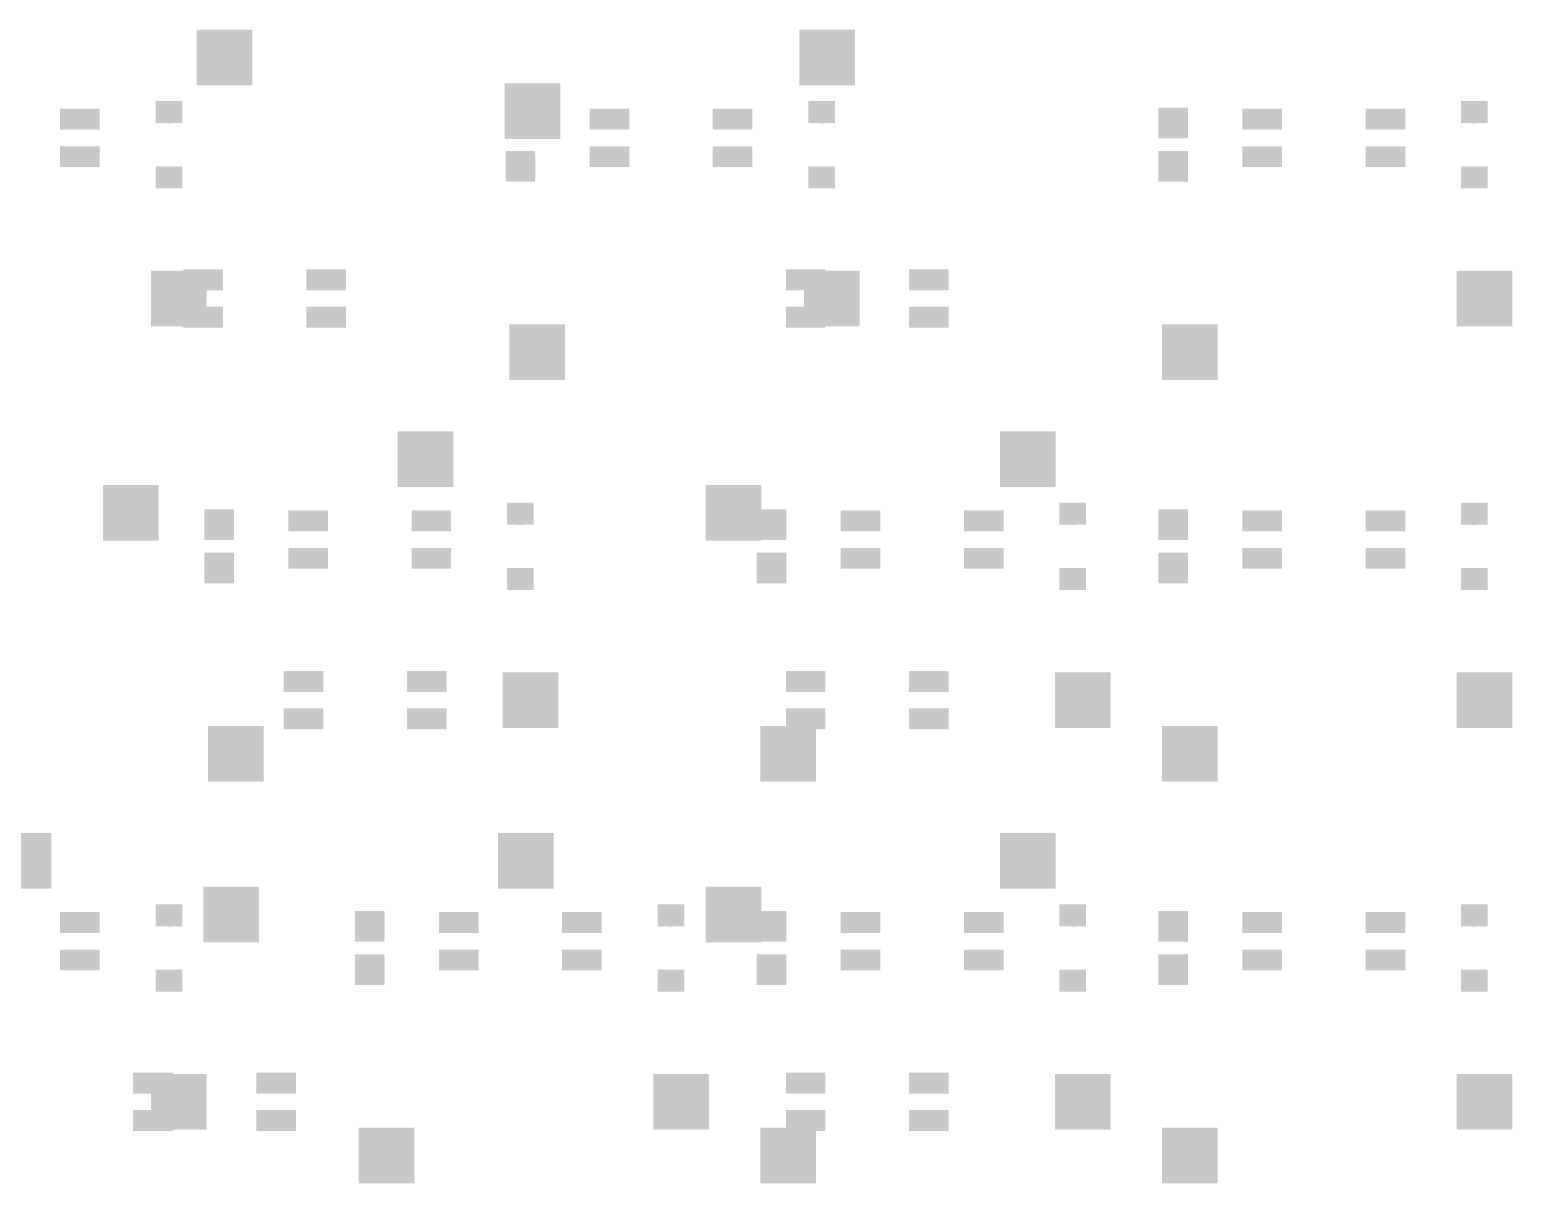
# Model space of a CAD drawing. Extents: x -401 to 1070, y -422 to 1263.
# Drawn here: x 657.5 to 727.9, y -299.2 to -244.5 of the extents above; entities that cross this region are included whole.
import ezdxf

# ---------------------------------------------------------------- set-up
doc = ezdxf.new("R2010")
doc.units = 0
doc.header["$MEASUREMENT"] = 0
for name, color, linetype, true_color in [('BottomLayer', 5, 'Continuous', 0x0000ff), ('BottomPasteMaskLayer', 7, 'Continuous', 0x800000), ('BottomSolderMaskLayer', 7, 'Continuous', 0xaa00ff), ('Document', 7, 'Continuous', 0xffffff)]:
    doc.layers.add(name, color=color, linetype=linetype, true_color=true_color)

msp = doc.modelspace()

# ---------------------------------------------------------------- hatches: boundary and pattern name
at = {"layer": 'BottomLayer'}
for points in [[(665.512, -244.508), (668.052, -244.508), (668.052, -247.048), (665.512, -247.048)], [(694.087, -244.508), (696.627, -244.508), (696.627, -247.048), (694.087, -247.048)], [(680.117, -247.048), (682.657, -247.048), (682.657, -249.588), (680.117, -249.588)], [(663.544, -247.862), (663.544, -248.862), (664.744, -248.862), (664.744, -247.862)], [(680.138, -249.587), (681.488, -249.587), (681.488, -248.177), (680.138, -248.177)], [(694.501, -247.862), (694.501, -248.862), (695.701, -248.862), (695.701, -247.862)], [(711.095, -249.587), (712.445, -249.587), (712.445, -248.177), (711.095, -248.177)], [(725.457, -247.862), (725.457, -248.862), (726.657, -248.862), (726.657, -247.862)], [(659.032, -248.261), (660.81, -248.261), (660.81, -249.15), (659.032, -249.15)], [(684.147, -248.261), (685.925, -248.261), (685.925, -249.15), (684.147, -249.15)], [(689.989, -248.261), (691.767, -248.261), (691.767, -249.15), (689.989, -249.15)], [(715.104, -248.261), (716.882, -248.261), (716.882, -249.15), (715.104, -249.15)], [(720.946, -248.261), (722.724, -248.261), (722.724, -249.15), (720.946, -249.15)], [(659.032, -250.039), (660.81, -250.039), (660.81, -250.928), (659.032, -250.928)], [(680.138, -250.237), (681.488, -250.237), (681.488, -251.647), (680.138, -251.647)], [(684.147, -250.039), (685.925, -250.039), (685.925, -250.928), (684.147, -250.928)], [(689.989, -250.039), (691.767, -250.039), (691.767, -250.928), (689.989, -250.928)], [(711.095, -250.237), (712.445, -250.237), (712.445, -251.647), (711.095, -251.647)], [(715.104, -250.039), (716.882, -250.039), (716.882, -250.928), (715.104, -250.928)], [(720.946, -250.039), (722.724, -250.039), (722.724, -250.928), (720.946, -250.928)], [(663.544, -250.962), (663.544, -251.962), (664.744, -251.962), (664.744, -250.962)], [(694.501, -250.962), (694.501, -251.962), (695.701, -251.962), (695.701, -250.962)], [(725.457, -250.962), (725.457, -251.962), (726.657, -251.962), (726.657, -250.962)], [(664.877, -255.875), (666.655, -255.875), (666.655, -256.764), (664.877, -256.764)], [(670.719, -255.875), (672.497, -255.875), (672.497, -256.764), (670.719, -256.764)], [(693.453, -255.875), (695.231, -255.875), (695.231, -256.764), (693.453, -256.764)], [(699.295, -255.875), (701.073, -255.875), (701.073, -256.764), (699.295, -256.764)], [(663.35, -255.945), (665.89, -255.945), (665.89, -258.485), (663.35, -258.485)], [(694.307, -255.945), (696.847, -255.945), (696.847, -258.485), (694.307, -258.485)], [(725.264, -255.945), (727.804, -255.945), (727.804, -258.485), (725.264, -258.485)], [(664.877, -257.653), (666.655, -257.653), (666.655, -258.542), (664.877, -258.542)], [(670.719, -257.653), (672.497, -257.653), (672.497, -258.542), (670.719, -258.542)], [(693.453, -257.653), (695.231, -257.653), (695.231, -258.542), (693.453, -258.542)], [(699.295, -257.653), (701.073, -257.653), (701.073, -258.542), (699.295, -258.542)], [(680.337, -258.485), (682.877, -258.485), (682.877, -261.025), (680.337, -261.025)], [(711.294, -258.485), (713.834, -258.485), (713.834, -261.025), (711.294, -261.025)], [(675.037, -263.558), (677.577, -263.558), (677.577, -266.098), (675.037, -266.098)], [(703.613, -263.558), (706.153, -263.558), (706.153, -266.098), (703.613, -266.098)], [(661.067, -266.098), (663.607, -266.098), (663.607, -268.638), (661.067, -268.638)], [(689.643, -266.098), (692.183, -266.098), (692.183, -268.638), (689.643, -268.638)], [(680.213, -266.913), (680.213, -267.913), (681.413, -267.913), (681.413, -266.913)], [(706.407, -266.913), (706.407, -267.913), (707.607, -267.913), (707.607, -266.913)], [(725.457, -266.913), (725.457, -267.913), (726.657, -267.913), (726.657, -266.913)], [(665.85, -268.638), (667.2, -268.638), (667.2, -267.228), (665.85, -267.228)], [(669.859, -267.312), (671.637, -267.312), (671.637, -268.201), (669.859, -268.201)], [(675.701, -267.312), (677.479, -267.312), (677.479, -268.201), (675.701, -268.201)], [(692.044, -268.638), (693.394, -268.638), (693.394, -267.228), (692.044, -267.228)], [(696.053, -267.312), (697.831, -267.312), (697.831, -268.201), (696.053, -268.201)], [(701.895, -267.312), (703.673, -267.312), (703.673, -268.201), (701.895, -268.201)], [(711.095, -268.638), (712.445, -268.638), (712.445, -267.228), (711.095, -267.228)], [(715.104, -267.312), (716.882, -267.312), (716.882, -268.201), (715.104, -268.201)], [(720.946, -267.312), (722.724, -267.312), (722.724, -268.201), (720.946, -268.201)], [(665.85, -269.288), (667.2, -269.288), (667.2, -270.698), (665.85, -270.698)], [(669.859, -269.09), (671.637, -269.09), (671.637, -269.979), (669.859, -269.979)], [(675.701, -269.09), (677.479, -269.09), (677.479, -269.979), (675.701, -269.979)], [(692.044, -269.288), (693.394, -269.288), (693.394, -270.698), (692.044, -270.698)], [(696.053, -269.09), (697.831, -269.09), (697.831, -269.979), (696.053, -269.979)], [(701.895, -269.09), (703.673, -269.09), (703.673, -269.979), (701.895, -269.979)], [(711.095, -269.288), (712.445, -269.288), (712.445, -270.698), (711.095, -270.698)], [(715.104, -269.09), (716.882, -269.09), (716.882, -269.979), (715.104, -269.979)], [(720.946, -269.09), (722.724, -269.09), (722.724, -269.979), (720.946, -269.979)], [(680.213, -270.013), (680.213, -271.013), (681.413, -271.013), (681.413, -270.013)], [(706.407, -270.013), (706.407, -271.013), (707.607, -271.013), (707.607, -270.013)], [(725.457, -270.013), (725.457, -271.013), (726.657, -271.013), (726.657, -270.013)], [(669.64, -274.925), (671.418, -274.925), (671.418, -275.814), (669.64, -275.814)], [(675.482, -274.925), (677.26, -274.925), (677.26, -275.814), (675.482, -275.814)], [(680.019, -274.995), (682.559, -274.995), (682.559, -277.535), (680.019, -277.535)], [(693.453, -274.925), (695.231, -274.925), (695.231, -275.814), (693.453, -275.814)], [(699.295, -274.925), (701.073, -274.925), (701.073, -275.814), (699.295, -275.814)], [(706.213, -274.995), (708.753, -274.995), (708.753, -277.535), (706.213, -277.535)], [(725.264, -274.995), (727.804, -274.995), (727.804, -277.535), (725.264, -277.535)], [(669.64, -276.703), (671.418, -276.703), (671.418, -277.592), (669.64, -277.592)], [(675.482, -276.703), (677.26, -276.703), (677.26, -277.592), (675.482, -277.592)], [(693.453, -276.703), (695.231, -276.703), (695.231, -277.592), (693.453, -277.592)], [(699.295, -276.703), (701.073, -276.703), (701.073, -277.592), (699.295, -277.592)], [(666.049, -277.535), (668.589, -277.535), (668.589, -280.075), (666.049, -280.075)], [(692.243, -277.535), (694.783, -277.535), (694.783, -280.075), (692.243, -280.075)], [(711.294, -277.535), (713.834, -277.535), (713.834, -280.075), (711.294, -280.075)], [(655.987, -282.609), (658.527, -282.609), (658.527, -285.149), (655.987, -285.149)], [(679.8, -282.609), (682.34, -282.609), (682.34, -285.149), (679.8, -285.149)], [(703.613, -282.609), (706.153, -282.609), (706.153, -285.149), (703.613, -285.149)], [(665.83, -285.149), (668.37, -285.149), (668.37, -287.689), (665.83, -287.689)], [(689.643, -285.149), (692.183, -285.149), (692.183, -287.689), (689.643, -287.689)], [(663.544, -285.963), (663.544, -286.963), (664.744, -286.963), (664.744, -285.963)], [(687.357, -285.963), (687.357, -286.963), (688.557, -286.963), (688.557, -285.963)], [(706.407, -285.963), (706.407, -286.963), (707.607, -286.963), (707.607, -285.963)], [(725.457, -285.963), (725.457, -286.963), (726.657, -286.963), (726.657, -285.963)], [(659.032, -286.362), (660.81, -286.362), (660.81, -287.251), (659.032, -287.251)], [(672.994, -287.688), (674.344, -287.688), (674.344, -286.278), (672.994, -286.278)], [(677.003, -286.362), (678.781, -286.362), (678.781, -287.251), (677.003, -287.251)], [(682.845, -286.362), (684.623, -286.362), (684.623, -287.251), (682.845, -287.251)], [(692.044, -287.688), (693.394, -287.688), (693.394, -286.278), (692.044, -286.278)], [(696.053, -286.362), (697.831, -286.362), (697.831, -287.251), (696.053, -287.251)], [(701.895, -286.362), (703.673, -286.362), (703.673, -287.251), (701.895, -287.251)], [(711.095, -287.688), (712.445, -287.688), (712.445, -286.278), (711.095, -286.278)], [(715.104, -286.362), (716.882, -286.362), (716.882, -287.251), (715.104, -287.251)], [(720.946, -286.362), (722.724, -286.362), (722.724, -287.251), (720.946, -287.251)], [(659.032, -288.14), (660.81, -288.14), (660.81, -289.029), (659.032, -289.029)], [(677.003, -288.14), (678.781, -288.14), (678.781, -289.029), (677.003, -289.029)], [(682.845, -288.14), (684.623, -288.14), (684.623, -289.029), (682.845, -289.029)], [(696.053, -288.14), (697.831, -288.14), (697.831, -289.029), (696.053, -289.029)], [(701.895, -288.14), (703.673, -288.14), (703.673, -289.029), (701.895, -289.029)], [(715.104, -288.14), (716.882, -288.14), (716.882, -289.029), (715.104, -289.029)], [(720.946, -288.14), (722.724, -288.14), (722.724, -289.029), (720.946, -289.029)], [(672.994, -288.338), (674.344, -288.338), (674.344, -289.748), (672.994, -289.748)], [(692.044, -288.338), (693.394, -288.338), (693.394, -289.748), (692.044, -289.748)], [(711.095, -288.338), (712.445, -288.338), (712.445, -289.748), (711.095, -289.748)], [(663.544, -289.063), (663.544, -290.063), (664.744, -290.063), (664.744, -289.063)], [(687.357, -289.063), (687.357, -290.063), (688.557, -290.063), (688.557, -289.063)], [(706.407, -289.063), (706.407, -290.063), (707.607, -290.063), (707.607, -289.063)], [(725.457, -289.063), (725.457, -290.063), (726.657, -290.063), (726.657, -289.063)], [(662.496, -293.975), (664.274, -293.975), (664.274, -294.864), (662.496, -294.864)], [(663.35, -294.046), (665.89, -294.046), (665.89, -296.586), (663.35, -296.586)], [(668.338, -293.975), (670.116, -293.975), (670.116, -294.864), (668.338, -294.864)], [(687.163, -294.046), (689.703, -294.046), (689.703, -296.586), (687.163, -296.586)], [(693.453, -293.975), (695.231, -293.975), (695.231, -294.864), (693.453, -294.864)], [(699.295, -293.975), (701.073, -293.975), (701.073, -294.864), (699.295, -294.864)], [(706.213, -294.046), (708.753, -294.046), (708.753, -296.586), (706.213, -296.586)], [(725.264, -294.046), (727.804, -294.046), (727.804, -296.586), (725.264, -296.586)], [(662.496, -295.753), (664.274, -295.753), (664.274, -296.642), (662.496, -296.642)], [(668.338, -295.753), (670.116, -295.753), (670.116, -296.642), (668.338, -296.642)], [(693.453, -295.753), (695.231, -295.753), (695.231, -296.642), (693.453, -296.642)], [(699.295, -295.753), (701.073, -295.753), (701.073, -296.642), (699.295, -296.642)], [(673.193, -296.586), (675.733, -296.586), (675.733, -299.126), (673.193, -299.126)], [(692.243, -296.586), (694.783, -296.586), (694.783, -299.126), (692.243, -299.126)], [(711.294, -296.586), (713.834, -296.586), (713.834, -299.126), (711.294, -299.126)]]:
    msp.add_hatch(color=256, dxfattribs=at).paths.add_polyline_path(points)
at = {"layer": 'BottomPasteMaskLayer'}
for points in [[(665.512, -244.508), (668.052, -244.508), (668.052, -247.048), (665.512, -247.048)], [(694.087, -244.508), (696.627, -244.508), (696.627, -247.048), (694.087, -247.048)], [(680.117, -247.048), (682.657, -247.048), (682.657, -249.588), (680.117, -249.588)], [(663.544, -247.862), (663.544, -248.862), (664.744, -248.862), (664.744, -247.862)], [(680.193, -249.437), (680.613, -249.437), (680.613, -248.992), (681.063, -248.992), (681.063, -249.432), (681.473, -249.437), (681.523, -249.387), (681.523, -248.237), (681.473, -248.187), (680.193, -248.187), (680.143, -248.237), (680.143, -249.387)], [(694.501, -247.862), (694.501, -248.862), (695.701, -248.862), (695.701, -247.862)], [(711.15, -249.437), (711.57, -249.437), (711.57, -248.992), (712.02, -248.992), (712.02, -249.432), (712.43, -249.437), (712.48, -249.387), (712.48, -248.237), (712.43, -248.187), (711.15, -248.187), (711.1, -248.237), (711.1, -249.387)], [(725.457, -247.862), (725.457, -248.862), (726.657, -248.862), (726.657, -247.862)], [(659.032, -248.261), (660.81, -248.261), (660.81, -249.15), (659.032, -249.15)], [(684.147, -248.261), (685.925, -248.261), (685.925, -249.15), (684.147, -249.15)], [(689.989, -248.261), (691.767, -248.261), (691.767, -249.15), (689.989, -249.15)], [(715.104, -248.261), (716.882, -248.261), (716.882, -249.15), (715.104, -249.15)], [(720.946, -248.261), (722.724, -248.261), (722.724, -249.15), (720.946, -249.15)], [(659.032, -250.039), (660.81, -250.039), (660.81, -250.928), (659.032, -250.928)], [(684.147, -250.039), (685.925, -250.039), (685.925, -250.928), (684.147, -250.928)], [(689.989, -250.039), (691.767, -250.039), (691.767, -250.928), (689.989, -250.928)], [(715.104, -250.039), (716.882, -250.039), (716.882, -250.928), (715.104, -250.928)], [(720.946, -250.039), (722.724, -250.039), (722.724, -250.928), (720.946, -250.928)], [(663.544, -250.962), (663.544, -251.962), (664.744, -251.962), (664.744, -250.962)], [(680.193, -251.587), (681.473, -251.587), (681.523, -251.537), (681.523, -250.387), (681.473, -250.337), (681.063, -250.332), (681.063, -250.782), (680.613, -250.782), (680.613, -250.342), (680.193, -250.337), (680.143, -250.387), (680.143, -251.537)], [(694.501, -250.962), (694.501, -251.962), (695.701, -251.962), (695.701, -250.962)], [(711.15, -251.587), (712.43, -251.587), (712.48, -251.537), (712.48, -250.387), (712.43, -250.337), (712.02, -250.332), (712.02, -250.782), (711.57, -250.782), (711.57, -250.342), (711.15, -250.337), (711.1, -250.387), (711.1, -251.537)], [(725.457, -250.962), (725.457, -251.962), (726.657, -251.962), (726.657, -250.962)], [(664.877, -255.875), (666.655, -255.875), (666.655, -256.764), (664.877, -256.764)], [(670.719, -255.875), (672.497, -255.875), (672.497, -256.764), (670.719, -256.764)], [(693.453, -255.875), (695.231, -255.875), (695.231, -256.764), (693.453, -256.764)], [(699.295, -255.875), (701.073, -255.875), (701.073, -256.764), (699.295, -256.764)], [(663.35, -255.945), (665.89, -255.945), (665.89, -258.485), (663.35, -258.485)], [(694.307, -255.945), (696.847, -255.945), (696.847, -258.485), (694.307, -258.485)], [(725.264, -255.945), (727.804, -255.945), (727.804, -258.485), (725.264, -258.485)], [(664.877, -257.653), (666.655, -257.653), (666.655, -258.542), (664.877, -258.542)], [(670.719, -257.653), (672.497, -257.653), (672.497, -258.542), (670.719, -258.542)], [(693.453, -257.653), (695.231, -257.653), (695.231, -258.542), (693.453, -258.542)], [(699.295, -257.653), (701.073, -257.653), (701.073, -258.542), (699.295, -258.542)], [(680.337, -258.485), (682.877, -258.485), (682.877, -261.025), (680.337, -261.025)], [(711.294, -258.485), (713.834, -258.485), (713.834, -261.025), (711.294, -261.025)], [(675.037, -263.558), (677.577, -263.558), (677.577, -266.098), (675.037, -266.098)], [(703.613, -263.558), (706.153, -263.558), (706.153, -266.098), (703.613, -266.098)], [(661.067, -266.098), (663.607, -266.098), (663.607, -268.638), (661.067, -268.638)], [(689.643, -266.098), (692.183, -266.098), (692.183, -268.638), (689.643, -268.638)], [(680.213, -266.913), (680.213, -267.913), (681.413, -267.913), (681.413, -266.913)], [(706.407, -266.913), (706.407, -267.913), (707.607, -267.913), (707.607, -266.913)], [(725.457, -266.913), (725.457, -267.913), (726.657, -267.913), (726.657, -266.913)], [(665.905, -268.488), (666.325, -268.488), (666.325, -268.043), (666.775, -268.043), (666.775, -268.483), (667.185, -268.488), (667.235, -268.438), (667.235, -267.288), (667.185, -267.238), (665.905, -267.238), (665.855, -267.288), (665.855, -268.438)], [(669.859, -267.312), (671.637, -267.312), (671.637, -268.201), (669.859, -268.201)], [(675.701, -267.312), (677.479, -267.312), (677.479, -268.201), (675.701, -268.201)], [(692.099, -268.488), (692.519, -268.488), (692.519, -268.043), (692.969, -268.043), (692.969, -268.483), (693.379, -268.488), (693.429, -268.438), (693.429, -267.288), (693.379, -267.238), (692.099, -267.238), (692.049, -267.288), (692.049, -268.438)], [(696.053, -267.312), (697.831, -267.312), (697.831, -268.201), (696.053, -268.201)], [(701.895, -267.312), (703.673, -267.312), (703.673, -268.201), (701.895, -268.201)], [(711.15, -268.488), (711.57, -268.488), (711.57, -268.043), (712.02, -268.043), (712.02, -268.483), (712.43, -268.488), (712.48, -268.438), (712.48, -267.288), (712.43, -267.238), (711.15, -267.238), (711.1, -267.288), (711.1, -268.438)], [(715.104, -267.312), (716.882, -267.312), (716.882, -268.201), (715.104, -268.201)], [(720.946, -267.312), (722.724, -267.312), (722.724, -268.201), (720.946, -268.201)], [(669.859, -269.09), (671.637, -269.09), (671.637, -269.979), (669.859, -269.979)], [(675.701, -269.09), (677.479, -269.09), (677.479, -269.979), (675.701, -269.979)], [(696.053, -269.09), (697.831, -269.09), (697.831, -269.979), (696.053, -269.979)], [(701.895, -269.09), (703.673, -269.09), (703.673, -269.979), (701.895, -269.979)], [(715.104, -269.09), (716.882, -269.09), (716.882, -269.979), (715.104, -269.979)], [(720.946, -269.09), (722.724, -269.09), (722.724, -269.979), (720.946, -269.979)], [(665.905, -270.638), (667.185, -270.638), (667.235, -270.588), (667.235, -269.438), (667.185, -269.388), (666.775, -269.383), (666.775, -269.833), (666.325, -269.833), (666.325, -269.393), (665.905, -269.388), (665.855, -269.438), (665.855, -270.588)], [(692.099, -270.638), (693.379, -270.638), (693.429, -270.588), (693.429, -269.438), (693.379, -269.388), (692.969, -269.383), (692.969, -269.833), (692.519, -269.833), (692.519, -269.393), (692.099, -269.388), (692.049, -269.438), (692.049, -270.588)], [(711.15, -270.638), (712.43, -270.638), (712.48, -270.588), (712.48, -269.438), (712.43, -269.388), (712.02, -269.383), (712.02, -269.833), (711.57, -269.833), (711.57, -269.393), (711.15, -269.388), (711.1, -269.438), (711.1, -270.588)], [(680.213, -270.013), (680.213, -271.013), (681.413, -271.013), (681.413, -270.013)], [(706.407, -270.013), (706.407, -271.013), (707.607, -271.013), (707.607, -270.013)], [(725.457, -270.013), (725.457, -271.013), (726.657, -271.013), (726.657, -270.013)], [(669.64, -274.925), (671.418, -274.925), (671.418, -275.814), (669.64, -275.814)], [(675.482, -274.925), (677.26, -274.925), (677.26, -275.814), (675.482, -275.814)], [(680.019, -274.995), (682.559, -274.995), (682.559, -277.535), (680.019, -277.535)], [(693.453, -274.925), (695.231, -274.925), (695.231, -275.814), (693.453, -275.814)], [(699.295, -274.925), (701.073, -274.925), (701.073, -275.814), (699.295, -275.814)], [(706.213, -274.995), (708.753, -274.995), (708.753, -277.535), (706.213, -277.535)], [(725.264, -274.995), (727.804, -274.995), (727.804, -277.535), (725.264, -277.535)], [(669.64, -276.703), (671.418, -276.703), (671.418, -277.592), (669.64, -277.592)], [(675.482, -276.703), (677.26, -276.703), (677.26, -277.592), (675.482, -277.592)], [(693.453, -276.703), (695.231, -276.703), (695.231, -277.592), (693.453, -277.592)], [(699.295, -276.703), (701.073, -276.703), (701.073, -277.592), (699.295, -277.592)], [(666.049, -277.535), (668.589, -277.535), (668.589, -280.075), (666.049, -280.075)], [(692.243, -277.535), (694.783, -277.535), (694.783, -280.075), (692.243, -280.075)], [(711.294, -277.535), (713.834, -277.535), (713.834, -280.075), (711.294, -280.075)], [(655.987, -282.609), (658.527, -282.609), (658.527, -285.149), (655.987, -285.149)], [(679.8, -282.609), (682.34, -282.609), (682.34, -285.149), (679.8, -285.149)], [(703.613, -282.609), (706.153, -282.609), (706.153, -285.149), (703.613, -285.149)], [(665.83, -285.149), (668.37, -285.149), (668.37, -287.689), (665.83, -287.689)], [(689.643, -285.149), (692.183, -285.149), (692.183, -287.689), (689.643, -287.689)], [(663.544, -285.963), (663.544, -286.963), (664.744, -286.963), (664.744, -285.963)], [(687.357, -285.963), (687.357, -286.963), (688.557, -286.963), (688.557, -285.963)], [(706.407, -285.963), (706.407, -286.963), (707.607, -286.963), (707.607, -285.963)], [(725.457, -285.963), (725.457, -286.963), (726.657, -286.963), (726.657, -285.963)], [(659.032, -286.362), (660.81, -286.362), (660.81, -287.251), (659.032, -287.251)], [(673.049, -287.538), (673.469, -287.538), (673.469, -287.093), (673.919, -287.093), (673.919, -287.533), (674.329, -287.538), (674.379, -287.488), (674.379, -286.338), (674.329, -286.288), (673.049, -286.288), (672.999, -286.338), (672.999, -287.488)], [(677.003, -286.362), (678.781, -286.362), (678.781, -287.251), (677.003, -287.251)], [(682.845, -286.362), (684.623, -286.362), (684.623, -287.251), (682.845, -287.251)], [(692.099, -287.538), (692.519, -287.538), (692.519, -287.093), (692.969, -287.093), (692.969, -287.533), (693.379, -287.538), (693.429, -287.488), (693.429, -286.338), (693.379, -286.288), (692.099, -286.288), (692.049, -286.338), (692.049, -287.488)], [(696.053, -286.362), (697.831, -286.362), (697.831, -287.251), (696.053, -287.251)], [(701.895, -286.362), (703.673, -286.362), (703.673, -287.251), (701.895, -287.251)], [(711.15, -287.538), (711.57, -287.538), (711.57, -287.093), (712.02, -287.093), (712.02, -287.533), (712.43, -287.538), (712.48, -287.488), (712.48, -286.338), (712.43, -286.288), (711.15, -286.288), (711.1, -286.338), (711.1, -287.488)], [(715.104, -286.362), (716.882, -286.362), (716.882, -287.251), (715.104, -287.251)], [(720.946, -286.362), (722.724, -286.362), (722.724, -287.251), (720.946, -287.251)], [(659.032, -288.14), (660.81, -288.14), (660.81, -289.029), (659.032, -289.029)], [(677.003, -288.14), (678.781, -288.14), (678.781, -289.029), (677.003, -289.029)], [(682.845, -288.14), (684.623, -288.14), (684.623, -289.029), (682.845, -289.029)], [(696.053, -288.14), (697.831, -288.14), (697.831, -289.029), (696.053, -289.029)], [(701.895, -288.14), (703.673, -288.14), (703.673, -289.029), (701.895, -289.029)], [(715.104, -288.14), (716.882, -288.14), (716.882, -289.029), (715.104, -289.029)], [(720.946, -288.14), (722.724, -288.14), (722.724, -289.029), (720.946, -289.029)], [(673.049, -289.688), (674.329, -289.688), (674.379, -289.638), (674.379, -288.488), (674.329, -288.438), (673.919, -288.433), (673.919, -288.883), (673.469, -288.883), (673.469, -288.443), (673.049, -288.438), (672.999, -288.488), (672.999, -289.638)], [(692.099, -289.688), (693.379, -289.688), (693.429, -289.638), (693.429, -288.488), (693.379, -288.438), (692.969, -288.433), (692.969, -288.883), (692.519, -288.883), (692.519, -288.443), (692.099, -288.438), (692.049, -288.488), (692.049, -289.638)], [(711.15, -289.688), (712.43, -289.688), (712.48, -289.638), (712.48, -288.488), (712.43, -288.438), (712.02, -288.433), (712.02, -288.883), (711.57, -288.883), (711.57, -288.443), (711.15, -288.438), (711.1, -288.488), (711.1, -289.638)], [(663.544, -289.063), (663.544, -290.063), (664.744, -290.063), (664.744, -289.063)], [(687.357, -289.063), (687.357, -290.063), (688.557, -290.063), (688.557, -289.063)], [(706.407, -289.063), (706.407, -290.063), (707.607, -290.063), (707.607, -289.063)], [(725.457, -289.063), (725.457, -290.063), (726.657, -290.063), (726.657, -289.063)], [(662.496, -293.975), (664.274, -293.975), (664.274, -294.864), (662.496, -294.864)], [(663.35, -294.046), (665.89, -294.046), (665.89, -296.586), (663.35, -296.586)], [(668.338, -293.975), (670.116, -293.975), (670.116, -294.864), (668.338, -294.864)], [(687.163, -294.046), (689.703, -294.046), (689.703, -296.586), (687.163, -296.586)], [(693.453, -293.975), (695.231, -293.975), (695.231, -294.864), (693.453, -294.864)], [(699.295, -293.975), (701.073, -293.975), (701.073, -294.864), (699.295, -294.864)], [(706.213, -294.046), (708.753, -294.046), (708.753, -296.586), (706.213, -296.586)], [(725.264, -294.046), (727.804, -294.046), (727.804, -296.586), (725.264, -296.586)], [(662.496, -295.753), (664.274, -295.753), (664.274, -296.642), (662.496, -296.642)], [(668.338, -295.753), (670.116, -295.753), (670.116, -296.642), (668.338, -296.642)], [(693.453, -295.753), (695.231, -295.753), (695.231, -296.642), (693.453, -296.642)], [(699.295, -295.753), (701.073, -295.753), (701.073, -296.642), (699.295, -296.642)], [(673.193, -296.586), (675.733, -296.586), (675.733, -299.126), (673.193, -299.126)], [(692.243, -296.586), (694.783, -296.586), (694.783, -299.126), (692.243, -299.126)], [(711.294, -296.586), (713.834, -296.586), (713.834, -299.126), (711.294, -299.126)]]:
    msp.add_hatch(color=256, dxfattribs=at).paths.add_polyline_path(points)
at = {"layer": 'BottomSolderMaskLayer'}
for points in [[(665.461, -244.457), (668.103, -244.457), (668.103, -247.099), (665.461, -247.099)], [(694.037, -244.457), (696.678, -244.457), (696.678, -247.099), (694.037, -247.099)], [(680.067, -246.997), (682.708, -246.997), (682.708, -249.639), (680.067, -249.639)], [(663.513, -247.841), (663.513, -248.884), (664.774, -248.884), (664.774, -247.841)], [(680.113, -249.614), (681.512, -249.614), (681.512, -248.151), (680.113, -248.151)], [(694.47, -247.841), (694.47, -248.884), (695.731, -248.884), (695.731, -247.841)], [(711.07, -249.614), (712.469, -249.614), (712.469, -248.151), (711.07, -248.151)], [(725.427, -247.841), (725.427, -248.884), (726.688, -248.884), (726.688, -247.841)], [(658.981, -248.211), (660.86, -248.211), (660.86, -249.201), (658.981, -249.201)], [(684.096, -248.211), (685.975, -248.211), (685.975, -249.201), (684.096, -249.201)], [(689.938, -248.211), (691.817, -248.211), (691.817, -249.201), (689.938, -249.201)], [(715.053, -248.211), (716.932, -248.211), (716.932, -249.201), (715.053, -249.201)], [(720.895, -248.211), (722.774, -248.211), (722.774, -249.201), (720.895, -249.201)], [(658.981, -249.989), (660.86, -249.989), (660.86, -250.979), (658.981, -250.979)], [(680.113, -250.211), (681.512, -250.211), (681.512, -251.674), (680.113, -251.674)], [(684.096, -249.989), (685.975, -249.989), (685.975, -250.979), (684.096, -250.979)], [(689.938, -249.989), (691.817, -249.989), (691.817, -250.979), (689.938, -250.979)], [(711.07, -250.211), (712.469, -250.211), (712.469, -251.674), (711.07, -251.674)], [(715.053, -249.989), (716.932, -249.989), (716.932, -250.979), (715.053, -250.979)], [(720.895, -249.989), (722.774, -249.989), (722.774, -250.979), (720.895, -250.979)], [(663.513, -250.941), (663.513, -251.983), (664.774, -251.983), (664.774, -250.941)], [(694.47, -250.941), (694.47, -251.983), (695.731, -251.983), (695.731, -250.941)], [(725.427, -250.941), (725.427, -251.983), (726.688, -251.983), (726.688, -250.941)], [(663.299, -255.894), (665.94, -255.894), (665.94, -258.536), (663.299, -258.536)], [(664.826, -255.824), (666.706, -255.824), (666.706, -256.814), (664.826, -256.814)], [(670.668, -255.824), (672.548, -255.824), (672.548, -256.814), (670.668, -256.814)], [(693.402, -255.824), (695.281, -255.824), (695.281, -256.814), (693.402, -256.814)], [(694.256, -255.894), (696.897, -255.894), (696.897, -258.536), (694.256, -258.536)], [(699.244, -255.824), (701.123, -255.824), (701.123, -256.814), (699.244, -256.814)], [(725.213, -255.894), (727.854, -255.894), (727.854, -258.536), (725.213, -258.536)], [(664.826, -257.602), (666.706, -257.602), (666.706, -258.592), (664.826, -258.592)], [(670.668, -257.602), (672.548, -257.602), (672.548, -258.592), (670.668, -258.592)], [(693.402, -257.602), (695.281, -257.602), (695.281, -258.592), (693.402, -258.592)], [(699.244, -257.602), (701.123, -257.602), (701.123, -258.592), (699.244, -258.592)], [(680.286, -258.434), (682.927, -258.434), (682.927, -261.076), (680.286, -261.076)], [(711.243, -258.434), (713.884, -258.434), (713.884, -261.076), (711.243, -261.076)], [(674.986, -263.507), (677.628, -263.507), (677.628, -266.149), (674.986, -266.149)], [(703.562, -263.507), (706.203, -263.507), (706.203, -266.149), (703.562, -266.149)], [(661.016, -266.047), (663.658, -266.047), (663.658, -268.689), (661.016, -268.689)], [(689.592, -266.047), (692.233, -266.047), (692.233, -268.689), (689.592, -268.689)], [(680.182, -266.892), (680.182, -267.934), (681.443, -267.934), (681.443, -266.892)], [(706.377, -266.892), (706.377, -267.934), (707.637, -267.934), (707.637, -266.892)], [(725.427, -266.892), (725.427, -267.934), (726.688, -267.934), (726.688, -266.892)], [(665.826, -268.664), (667.224, -268.664), (667.224, -267.201), (665.826, -267.201)], [(669.808, -267.261), (671.688, -267.261), (671.688, -268.252), (669.808, -268.252)], [(675.65, -267.261), (677.53, -267.261), (677.53, -268.252), (675.65, -268.252)], [(692.02, -268.664), (693.419, -268.664), (693.419, -267.201), (692.02, -267.201)], [(696.002, -267.261), (697.882, -267.261), (697.882, -268.252), (696.002, -268.252)], [(701.844, -267.261), (703.724, -267.261), (703.724, -268.252), (701.844, -268.252)], [(711.07, -268.664), (712.469, -268.664), (712.469, -267.201), (711.07, -267.201)], [(715.053, -267.261), (716.932, -267.261), (716.932, -268.252), (715.053, -268.252)], [(720.895, -267.261), (722.774, -267.261), (722.774, -268.252), (720.895, -268.252)], [(665.826, -269.261), (667.224, -269.261), (667.224, -270.724), (665.826, -270.724)], [(669.808, -269.039), (671.688, -269.039), (671.688, -270.03), (669.808, -270.03)], [(675.65, -269.039), (677.53, -269.039), (677.53, -270.03), (675.65, -270.03)], [(692.02, -269.261), (693.419, -269.261), (693.419, -270.724), (692.02, -270.724)], [(696.002, -269.039), (697.882, -269.039), (697.882, -270.03), (696.002, -270.03)], [(701.844, -269.039), (703.724, -269.039), (703.724, -270.03), (701.844, -270.03)], [(711.07, -269.261), (712.469, -269.261), (712.469, -270.724), (711.07, -270.724)], [(715.053, -269.039), (716.932, -269.039), (716.932, -270.03), (715.053, -270.03)], [(720.895, -269.039), (722.774, -269.039), (722.774, -270.03), (720.895, -270.03)], [(680.182, -269.992), (680.182, -271.034), (681.443, -271.034), (681.443, -269.992)], [(706.377, -269.992), (706.377, -271.034), (707.637, -271.034), (707.637, -269.992)], [(725.427, -269.992), (725.427, -271.034), (726.688, -271.034), (726.688, -269.992)], [(669.589, -274.874), (671.468, -274.874), (671.468, -275.865), (669.589, -275.865)], [(675.431, -274.874), (677.31, -274.874), (677.31, -275.865), (675.431, -275.865)], [(693.402, -274.874), (695.281, -274.874), (695.281, -275.865), (693.402, -275.865)], [(699.244, -274.874), (701.123, -274.874), (701.123, -275.865), (699.244, -275.865)], [(679.968, -274.945), (682.61, -274.945), (682.61, -277.586), (679.968, -277.586)], [(706.162, -274.945), (708.804, -274.945), (708.804, -277.586), (706.162, -277.586)], [(725.213, -274.945), (727.854, -274.945), (727.854, -277.586), (725.213, -277.586)], [(669.589, -276.652), (671.468, -276.652), (671.468, -277.643), (669.589, -277.643)], [(675.431, -276.652), (677.31, -276.652), (677.31, -277.643), (675.431, -277.643)], [(693.402, -276.652), (695.281, -276.652), (695.281, -277.643), (693.402, -277.643)], [(699.244, -276.652), (701.123, -276.652), (701.123, -277.643), (699.244, -277.643)], [(665.998, -277.485), (668.64, -277.485), (668.64, -280.126), (665.998, -280.126)], [(692.192, -277.485), (694.834, -277.485), (694.834, -280.126), (692.192, -280.126)], [(711.243, -277.485), (713.884, -277.485), (713.884, -280.126), (711.243, -280.126)], [(655.936, -282.558), (658.577, -282.558), (658.577, -285.199), (655.936, -285.199)], [(679.749, -282.558), (682.39, -282.558), (682.39, -285.199), (679.749, -285.199)], [(703.562, -282.558), (706.203, -282.558), (706.203, -285.199), (703.562, -285.199)], [(665.779, -285.098), (668.42, -285.098), (668.42, -287.739), (665.779, -287.739)], [(689.592, -285.098), (692.233, -285.098), (692.233, -287.739), (689.592, -287.739)], [(663.513, -285.942), (663.513, -286.984), (664.774, -286.984), (664.774, -285.942)], [(687.326, -285.942), (687.326, -286.984), (688.587, -286.984), (688.587, -285.942)], [(706.377, -285.942), (706.377, -286.984), (707.637, -286.984), (707.637, -285.942)], [(725.427, -285.942), (725.427, -286.984), (726.688, -286.984), (726.688, -285.942)], [(658.981, -286.311), (660.86, -286.311), (660.86, -287.302), (658.981, -287.302)], [(672.969, -287.715), (674.368, -287.715), (674.368, -286.252), (672.969, -286.252)], [(676.952, -286.311), (678.831, -286.311), (678.831, -287.302), (676.952, -287.302)], [(682.794, -286.311), (684.673, -286.311), (684.673, -287.302), (682.794, -287.302)], [(692.02, -287.715), (693.419, -287.715), (693.419, -286.252), (692.02, -286.252)], [(696.002, -286.311), (697.882, -286.311), (697.882, -287.302), (696.002, -287.302)], [(701.844, -286.311), (703.724, -286.311), (703.724, -287.302), (701.844, -287.302)], [(711.07, -287.715), (712.469, -287.715), (712.469, -286.252), (711.07, -286.252)], [(715.053, -286.311), (716.932, -286.311), (716.932, -287.302), (715.053, -287.302)], [(720.895, -286.311), (722.774, -286.311), (722.774, -287.302), (720.895, -287.302)], [(658.981, -288.089), (660.86, -288.089), (660.86, -289.08), (658.981, -289.08)], [(676.952, -288.089), (678.831, -288.089), (678.831, -289.08), (676.952, -289.08)], [(682.794, -288.089), (684.673, -288.089), (684.673, -289.08), (682.794, -289.08)], [(696.002, -288.089), (697.882, -288.089), (697.882, -289.08), (696.002, -289.08)], [(701.844, -288.089), (703.724, -288.089), (703.724, -289.08), (701.844, -289.08)], [(715.053, -288.089), (716.932, -288.089), (716.932, -289.08), (715.053, -289.08)], [(720.895, -288.089), (722.774, -288.089), (722.774, -289.08), (720.895, -289.08)], [(672.969, -288.312), (674.368, -288.312), (674.368, -289.775), (672.969, -289.775)], [(692.02, -288.312), (693.419, -288.312), (693.419, -289.775), (692.02, -289.775)], [(711.07, -288.312), (712.469, -288.312), (712.469, -289.775), (711.07, -289.775)], [(663.513, -289.042), (663.513, -290.084), (664.774, -290.084), (664.774, -289.042)], [(687.326, -289.042), (687.326, -290.084), (688.587, -290.084), (688.587, -289.042)], [(706.377, -289.042), (706.377, -290.084), (707.637, -290.084), (707.637, -289.042)], [(725.427, -289.042), (725.427, -290.084), (726.688, -290.084), (726.688, -289.042)], [(662.445, -293.925), (664.324, -293.925), (664.324, -294.915), (662.445, -294.915)], [(663.299, -293.995), (665.94, -293.995), (665.94, -296.637), (663.299, -296.637)], [(668.287, -293.925), (670.166, -293.925), (670.166, -294.915), (668.287, -294.915)], [(687.112, -293.995), (689.754, -293.995), (689.754, -296.637), (687.112, -296.637)], [(693.402, -293.925), (695.281, -293.925), (695.281, -294.915), (693.402, -294.915)], [(699.244, -293.925), (701.123, -293.925), (701.123, -294.915), (699.244, -294.915)], [(706.162, -293.995), (708.804, -293.995), (708.804, -296.637), (706.162, -296.637)], [(725.213, -293.995), (727.854, -293.995), (727.854, -296.637), (725.213, -296.637)], [(662.445, -295.703), (664.324, -295.703), (664.324, -296.693), (662.445, -296.693)], [(668.287, -295.703), (670.166, -295.703), (670.166, -296.693), (668.287, -296.693)], [(693.402, -295.703), (695.281, -295.703), (695.281, -296.693), (693.402, -296.693)], [(699.244, -295.703), (701.123, -295.703), (701.123, -296.693), (699.244, -296.693)], [(673.142, -296.535), (675.784, -296.535), (675.784, -299.177), (673.142, -299.177)], [(692.192, -296.535), (694.834, -296.535), (694.834, -299.177), (692.192, -299.177)], [(711.243, -296.535), (713.884, -296.535), (713.884, -299.177), (711.243, -299.177)]]:
    msp.add_hatch(color=256, dxfattribs=at).paths.add_polyline_path(points)
at = {"layer": 'Document'}
for points in [[(664.017, -248.007), (664.017, -248.896), (664.271, -248.896), (664.271, -248.007)], [(694.974, -248.007), (694.974, -248.896), (695.228, -248.896), (695.228, -248.007)], [(725.93, -248.007), (725.93, -248.896), (726.184, -248.896), (726.184, -248.007)], [(664.58, -251.384), (663.691, -251.384), (663.691, -251.638), (664.58, -251.638)], [(664.017, -251.055), (664.017, -251.944), (664.271, -251.944), (664.271, -251.055)], [(695.537, -251.384), (694.648, -251.384), (694.648, -251.638), (695.537, -251.638)], [(694.974, -251.055), (694.974, -251.944), (695.228, -251.944), (695.228, -251.055)], [(726.494, -251.384), (725.605, -251.384), (725.605, -251.638), (726.494, -251.638)], [(725.93, -251.055), (725.93, -251.944), (726.184, -251.944), (726.184, -251.055)], [(680.686, -267.058), (680.686, -267.947), (680.94, -267.947), (680.94, -267.058)], [(706.88, -267.058), (706.88, -267.947), (707.134, -267.947), (707.134, -267.058)], [(725.93, -267.058), (725.93, -267.947), (726.184, -267.947), (726.184, -267.058)], [(681.249, -270.434), (680.36, -270.434), (680.36, -270.688), (681.249, -270.688)], [(680.686, -270.106), (680.686, -270.995), (680.94, -270.995), (680.94, -270.106)], [(707.443, -270.434), (706.554, -270.434), (706.554, -270.688), (707.443, -270.688)], [(706.88, -270.106), (706.88, -270.995), (707.134, -270.995), (707.134, -270.106)], [(726.494, -270.434), (725.605, -270.434), (725.605, -270.688), (726.494, -270.688)], [(725.93, -270.106), (725.93, -270.995), (726.184, -270.995), (726.184, -270.106)], [(664.017, -286.108), (664.017, -286.997), (664.271, -286.997), (664.271, -286.108)], [(687.83, -286.108), (687.83, -286.997), (688.084, -286.997), (688.084, -286.108)], [(706.88, -286.108), (706.88, -286.997), (707.134, -286.997), (707.134, -286.108)], [(725.93, -286.108), (725.93, -286.997), (726.184, -286.997), (726.184, -286.108)], [(664.58, -289.485), (663.691, -289.485), (663.691, -289.739), (664.58, -289.739)], [(664.017, -289.156), (664.017, -290.045), (664.271, -290.045), (664.271, -289.156)], [(688.393, -289.485), (687.504, -289.485), (687.504, -289.739), (688.393, -289.739)], [(687.83, -289.156), (687.83, -290.045), (688.084, -290.045), (688.084, -289.156)], [(707.443, -289.485), (706.554, -289.485), (706.554, -289.739), (707.443, -289.739)], [(706.88, -289.156), (706.88, -290.045), (707.134, -290.045), (707.134, -289.156)], [(726.494, -289.485), (725.605, -289.485), (725.605, -289.739), (726.494, -289.739)], [(725.93, -289.156), (725.93, -290.045), (726.184, -290.045), (726.184, -289.156)]]:
    msp.add_hatch(color=256, dxfattribs=at).paths.add_polyline_path(points)

doc.saveas('drawing.dxf')
